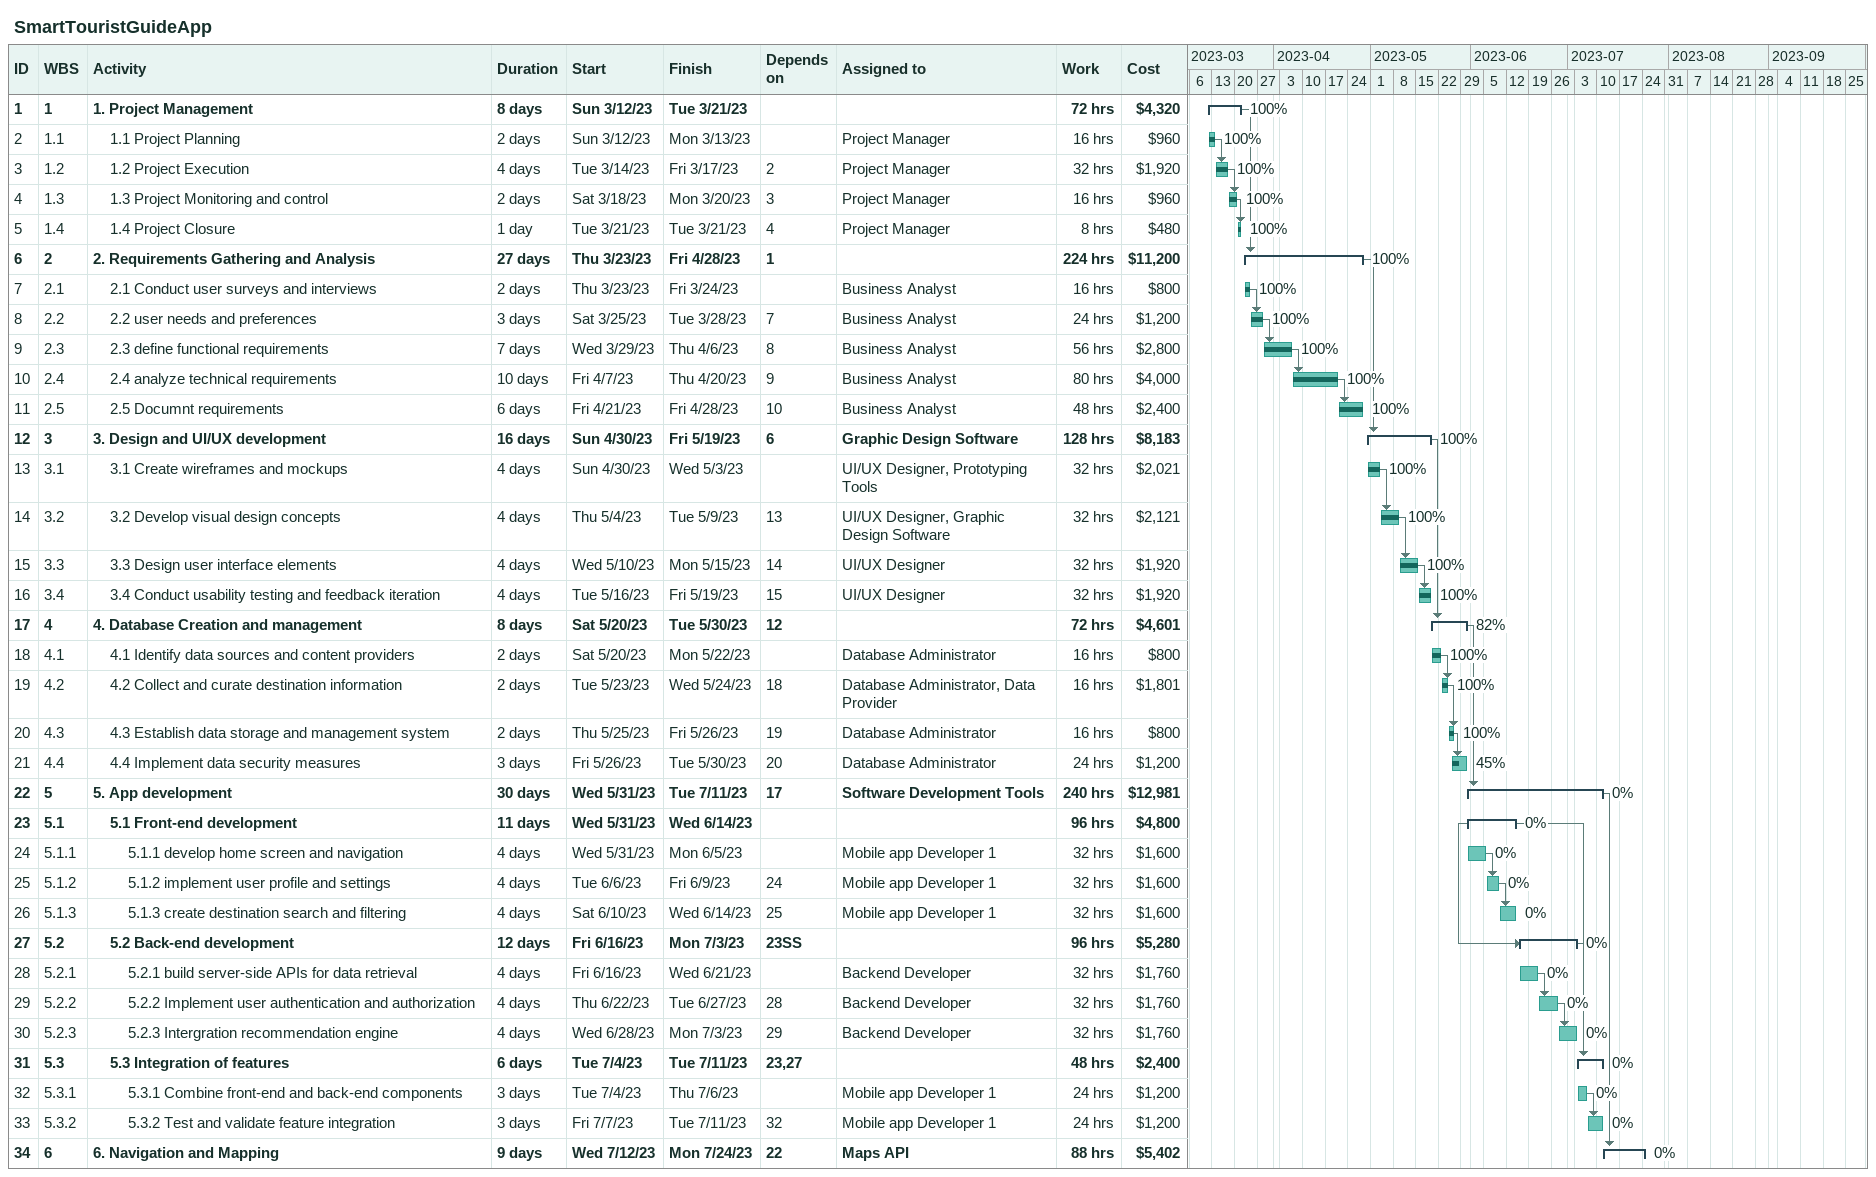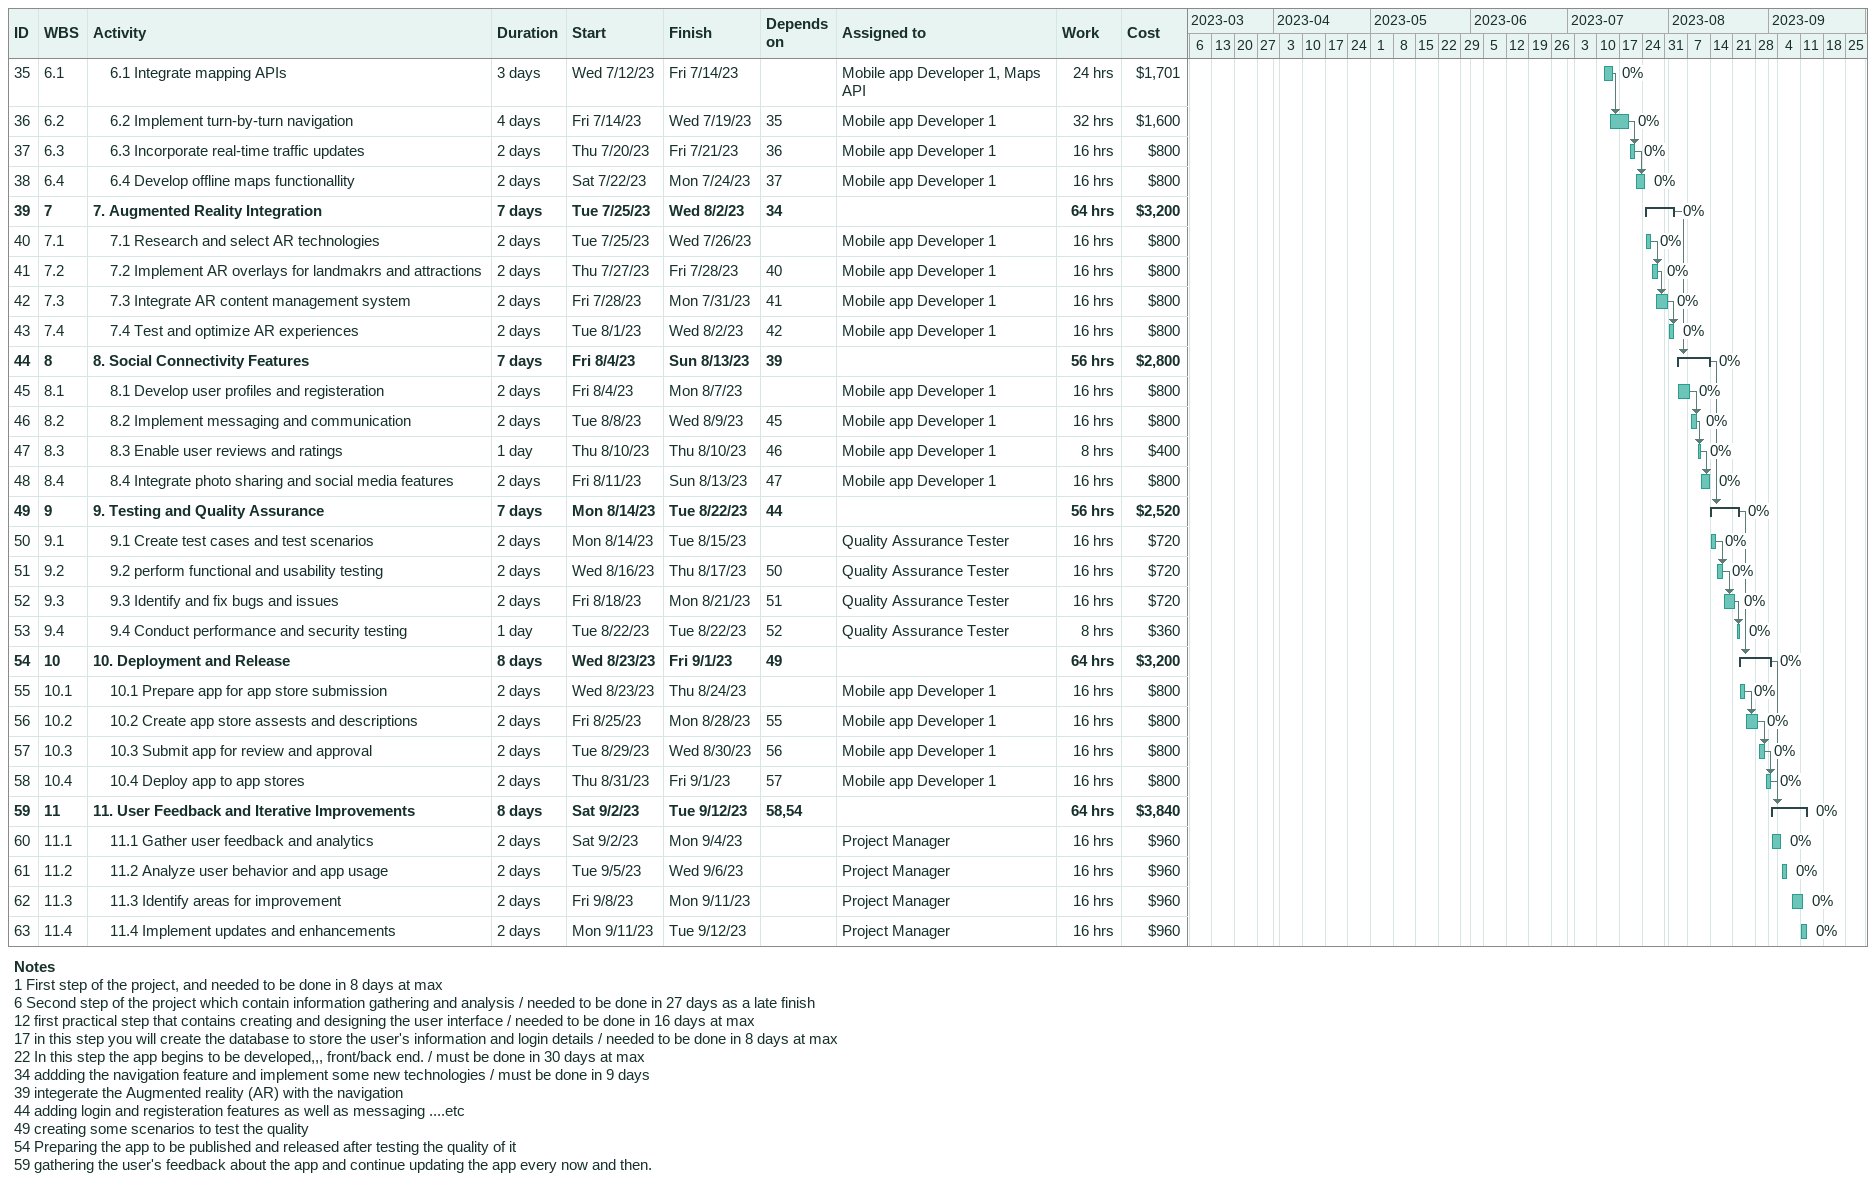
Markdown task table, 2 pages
SmartTouristGuideApp

| ID | WBS | Task | Duration | Start | Finish | Predecessors | Resources | % complete | Work (h) | Cost ($) |
|---|---|---|---|---|---|---|---|---|---|---|
| 1 | 1 | **1. Project Management** | 8d | 2023-03-12 | 2023-03-21 |  |  | 100 | 72 | 4320 |
| 2 | 1.1 | 1.1 Project Planning | 2d | 2023-03-12 | 2023-03-13 |  | Project Manager | 100 | 16 | 960 |
| 3 | 1.2 | 1.2 Project Execution | 4d | 2023-03-14 | 2023-03-17 | 2 | Project Manager | 100 | 32 | 1920 |
| 4 | 1.3 | 1.3 Project Monitoring and control | 2d | 2023-03-18 | 2023-03-20 | 3 | Project Manager | 100 | 16 | 960 |
| 5 | 1.4 | 1.4 Project Closure | 1d | 2023-03-21 | 2023-03-21 | 4 | Project Manager | 100 | 8 | 480 |
| 6 | 2 | **2. Requirements Gathering and Analysis** | 27d | 2023-03-23 | 2023-04-28 | 1 |  | 100 | 224 | 11200 |
| 7 | 2.1 | 2.1 Conduct user surveys and interviews | 2d | 2023-03-23 | 2023-03-24 |  | Business Analyst | 100 | 16 | 800 |
| 8 | 2.2 | 2.2 user needs and preferences | 3d | 2023-03-25 | 2023-03-28 | 7 | Business Analyst | 100 | 24 | 1200 |
| 9 | 2.3 | 2.3 define functional requirements | 7d | 2023-03-29 | 2023-04-06 | 8 | Business Analyst | 100 | 56 | 2800 |
| 10 | 2.4 | 2.4 analyze technical requirements | 10d | 2023-04-07 | 2023-04-20 | 9 | Business Analyst | 100 | 80 | 4000 |
| 11 | 2.5 | 2.5 Documnt requirements | 6d | 2023-04-21 | 2023-04-28 | 10 | Business Analyst | 100 | 48 | 2400 |
| 12 | 3 | **3. Design and UI/UX development** | 16d | 2023-04-30 | 2023-05-19 | 6 | Graphic Design Software | 100 | 128 | 8183 |
| 13 | 3.1 | 3.1 Create wireframes and mockups | 4d | 2023-04-30 | 2023-05-03 |  | UI/UX Designer, Prototyping Tools | 100 | 32 | 2021 |
| 14 | 3.2 | 3.2 Develop visual design concepts | 4d | 2023-05-04 | 2023-05-09 | 13 | UI/UX Designer, Graphic Design Software | 100 | 32 | 2121 |
| 15 | 3.3 | 3.3 Design user interface elements | 4d | 2023-05-10 | 2023-05-15 | 14 | UI/UX Designer | 100 | 32 | 1920 |
| 16 | 3.4 | 3.4 Conduct usability testing and feedback iteration | 4d | 2023-05-16 | 2023-05-19 | 15 | UI/UX Designer | 100 | 32 | 1920 |
| 17 | 4 | **4. Database Creation and management** | 8d | 2023-05-20 | 2023-05-30 | 12 |  | 82 | 72 | 4601 |
| 18 | 4.1 | 4.1 Identify data sources and content providers | 2d | 2023-05-20 | 2023-05-22 |  | Database Administrator | 100 | 16 | 800 |
| 19 | 4.2 | 4.2 Collect and curate destination information | 2d | 2023-05-23 | 2023-05-24 | 18 | Database Administrator, Data Provider | 100 | 16 | 1801 |
| 20 | 4.3 | 4.3 Establish data storage and management system | 2d | 2023-05-25 | 2023-05-26 | 19 | Database Administrator | 100 | 16 | 800 |
| 21 | 4.4 | 4.4 Implement data security measures | 3d | 2023-05-26 | 2023-05-30 | 20 | Database Administrator | 45 | 24 | 1200 |
| 22 | 5 | **5. App development** | 30d | 2023-05-31 | 2023-07-11 | 17 | Software Development Tools | 0 | 240 | 12981 |
| 23 | 5.1 | **5.1 Front-end development** | 11d | 2023-05-31 | 2023-06-14 |  |  | 0 | 96 | 4800 |
| 24 | 5.1.1 | 5.1.1 develop home screen and navigation | 4d | 2023-05-31 | 2023-06-05 |  | Mobile app Developer 1 | 0 | 32 | 1600 |
| 25 | 5.1.2 | 5.1.2 implement user profile and settings | 4d | 2023-06-06 | 2023-06-09 | 24 | Mobile app Developer 1 | 0 | 32 | 1600 |
| 26 | 5.1.3 | 5.1.3 create destination search and filtering | 4d | 2023-06-10 | 2023-06-14 | 25 | Mobile app Developer 1 | 0 | 32 | 1600 |
| 27 | 5.2 | **5.2 Back-end development** | 12d | 2023-06-16 | 2023-07-03 | 23SS |  | 0 | 96 | 5280 |
| 28 | 5.2.1 | 5.2.1 build server-side APIs for data retrieval | 4d | 2023-06-16 | 2023-06-21 |  | Backend Developer | 0 | 32 | 1760 |
| 29 | 5.2.2 | 5.2.2 Implement user authentication and authorization | 4d | 2023-06-22 | 2023-06-27 | 28 | Backend Developer | 0 | 32 | 1760 |
| 30 | 5.2.3 | 5.2.3 Intergration recommendation engine | 4d | 2023-06-28 | 2023-07-03 | 29 | Backend Developer | 0 | 32 | 1760 |
| 31 | 5.3 | **5.3 Integration of features** | 6d | 2023-07-04 | 2023-07-11 | 23, 27 |  | 0 | 48 | 2400 |
| 32 | 5.3.1 | 5.3.1 Combine front-end and back-end components | 3d | 2023-07-04 | 2023-07-06 |  | Mobile app Developer 1 | 0 | 24 | 1200 |
| 33 | 5.3.2 | 5.3.2 Test and validate feature integration | 3d | 2023-07-07 | 2023-07-11 | 32 | Mobile app Developer 1 | 0 | 24 | 1200 |
| 34 | 6 | **6. Navigation and Mapping** | 9d | 2023-07-12 | 2023-07-24 | 22 | Maps API | 0 | 88 | 5402 |
| 35 | 6.1 | 6.1 Integrate mapping APIs | 3d | 2023-07-12 | 2023-07-14 |  | Mobile app Developer 1, Maps API | 0 | 24 | 1701 |
| 36 | 6.2 | 6.2 Implement turn-by-turn navigation | 4d | 2023-07-14 | 2023-07-19 | 35 | Mobile app Developer 1 | 0 | 32 | 1600 |
| 37 | 6.3 | 6.3 Incorporate real-time traffic updates | 2d | 2023-07-20 | 2023-07-21 | 36 | Mobile app Developer 1 | 0 | 16 | 800 |
| 38 | 6.4 | 6.4 Develop offline maps functionallity | 2d | 2023-07-22 | 2023-07-24 | 37 | Mobile app Developer 1 | 0 | 16 | 800 |
| 39 | 7 | **7. Augmented Reality Integration** | 7d | 2023-07-25 | 2023-08-02 | 34 |  | 0 | 64 | 3200 |
| 40 | 7.1 | 7.1 Research and select AR technologies | 2d | 2023-07-25 | 2023-07-26 |  | Mobile app Developer 1 | 0 | 16 | 800 |
| 41 | 7.2 | 7.2 Implement AR overlays for landmakrs and attractions | 2d | 2023-07-27 | 2023-07-28 | 40 | Mobile app Developer 1 | 0 | 16 | 800 |
| 42 | 7.3 | 7.3 Integrate AR content management system | 2d | 2023-07-28 | 2023-07-31 | 41 | Mobile app Developer 1 | 0 | 16 | 800 |
| 43 | 7.4 | 7.4 Test and optimize AR experiences | 2d | 2023-08-01 | 2023-08-02 | 42 | Mobile app Developer 1 | 0 | 16 | 800 |
| 44 | 8 | **8. Social Connectivity Features** | 7d | 2023-08-04 | 2023-08-13 | 39 |  | 0 | 56 | 2800 |
| 45 | 8.1 | 8.1 Develop user profiles and registeration | 2d | 2023-08-04 | 2023-08-07 |  | Mobile app Developer 1 | 0 | 16 | 800 |
| 46 | 8.2 | 8.2 Implement messaging and communication | 2d | 2023-08-08 | 2023-08-09 | 45 | Mobile app Developer 1 | 0 | 16 | 800 |
| 47 | 8.3 | 8.3 Enable user reviews and ratings | 1d | 2023-08-10 | 2023-08-10 | 46 | Mobile app Developer 1 | 0 | 8 | 400 |
| 48 | 8.4 | 8.4 Integrate photo sharing and social media features | 2d | 2023-08-11 | 2023-08-13 | 47 | Mobile app Developer 1 | 0 | 16 | 800 |
| 49 | 9 | **9. Testing and Quality Assurance** | 7d | 2023-08-14 | 2023-08-22 | 44 |  | 0 | 56 | 2520 |
| 50 | 9.1 | 9.1 Create test cases and test scenarios | 2d | 2023-08-14 | 2023-08-15 |  | Quality Assurance Tester | 0 | 16 | 720 |
| 51 | 9.2 | 9.2 perform functional and usability testing | 2d | 2023-08-16 | 2023-08-17 | 50 | Quality Assurance Tester | 0 | 16 | 720 |
| 52 | 9.3 | 9.3 Identify and fix bugs and issues | 2d | 2023-08-18 | 2023-08-21 | 51 | Quality Assurance Tester | 0 | 16 | 720 |
| 53 | 9.4 | 9.4 Conduct performance and security testing | 1d | 2023-08-22 | 2023-08-22 | 52 | Quality Assurance Tester | 0 | 8 | 360 |
| 54 | 10 | **10. Deployment and Release** | 8d | 2023-08-23 | 2023-09-01 | 49 |  | 0 | 64 | 3200 |
| 55 | 10.1 | 10.1 Prepare app for app store submission | 2d | 2023-08-23 | 2023-08-24 |  | Mobile app Developer 1 | 0 | 16 | 800 |
| 56 | 10.2 | 10.2 Create app store assests and descriptions | 2d | 2023-08-25 | 2023-08-28 | 55 | Mobile app Developer 1 | 0 | 16 | 800 |
| 57 | 10.3 | 10.3 Submit app for review and approval | 2d | 2023-08-29 | 2023-08-30 | 56 | Mobile app Developer 1 | 0 | 16 | 800 |
| 58 | 10.4 | 10.4 Deploy app to app stores | 2d | 2023-08-31 | 2023-09-01 | 57 | Mobile app Developer 1 | 0 | 16 | 800 |
| 59 | 11 | **11. User Feedback and Iterative Improvements** | 8d | 2023-09-02 | 2023-09-12 | 58, 54 |  | 0 | 64 | 3840 |
| 60 | 11.1 | 11.1 Gather user feedback and analytics | 2d | 2023-09-02 | 2023-09-04 |  | Project Manager | 0 | 16 | 960 |
| 61 | 11.2 | 11.2 Analyze user behavior and app usage | 2d | 2023-09-05 | 2023-09-06 |  | Project Manager | 0 | 16 | 960 |
| 62 | 11.3 | 11.3 Identify areas for improvement | 2d | 2023-09-08 | 2023-09-11 |  | Project Manager | 0 | 16 | 960 |
| 63 | 11.4 | 11.4 Implement updates and enhancements | 2d | 2023-09-11 | 2023-09-12 |  | Project Manager | 0 | 16 | 960 |

Notes
- 1: First step of the project, and needed to be done in 8 days at max
- 6: Second step of the project which contain information gathering and analysis / needed to be done in 27 days as a late finish
- 12: first practical step that contains creating and designing the user interface / needed to be done in 16 days at max
- 17: in this step you will create the database to store the user's information and login details / needed to be done in 8 days at max
- 22: In this step the app begins to be developed,,, front/back end. / must be done in 30 days at max
- 34: addding the navigation feature and implement some new technologies / must be done in 9 days
- 39: integerate the Augmented reality (AR) with the navigation
- 44: adding login and registeration features as well as messaging ....etc
- 49: creating some scenarios to test the quality
- 54: Preparing the app to be published and released after testing the quality of it
- 59: gathering the user's feedback about the app and continue updating the app every now and then.
